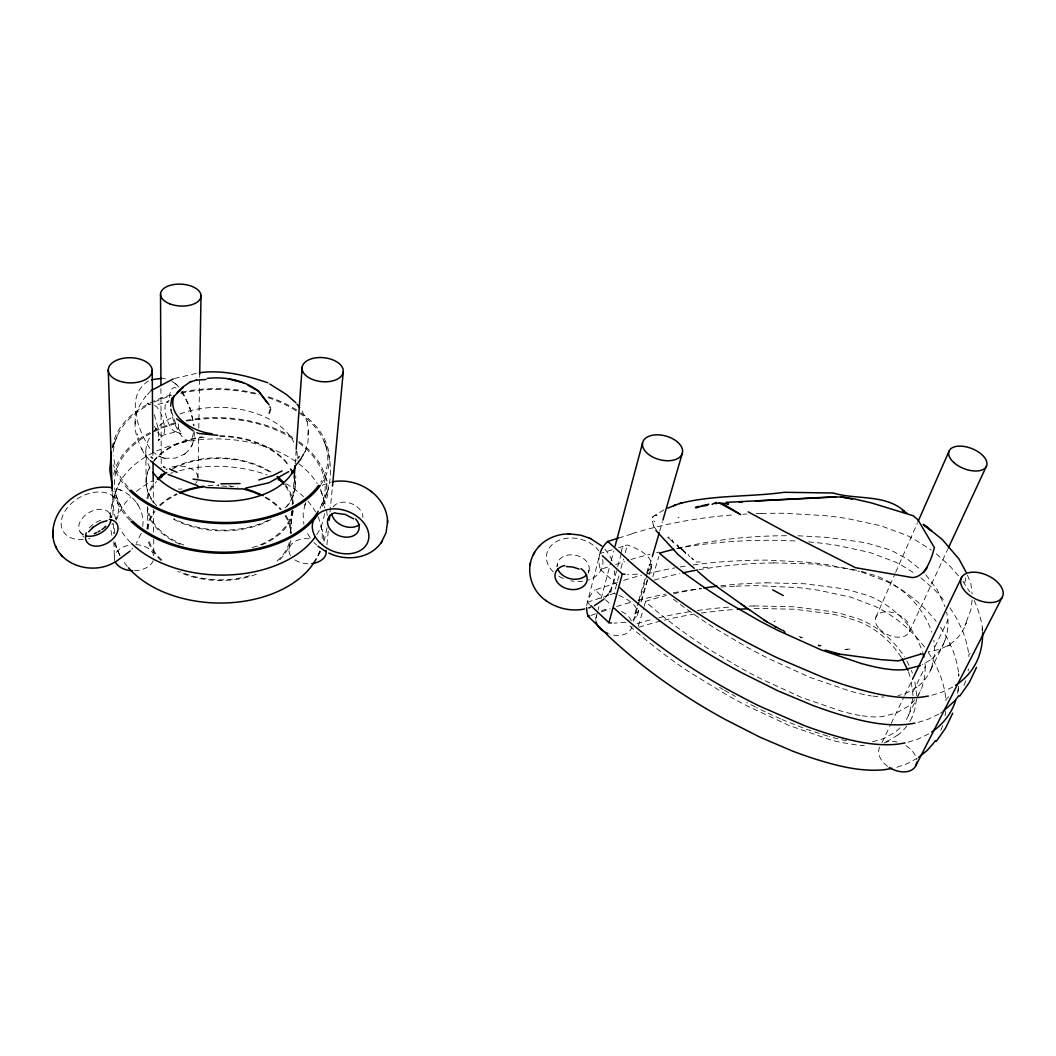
<?xml version="1.0" encoding="UTF-8"?>
<svg xmlns="http://www.w3.org/2000/svg" width="1056" height="1056" viewBox="0 0 1056 1056"><rect width="100%" height="100%" fill="white"/><g stroke="black" fill="none" stroke-linecap="round" stroke-linejoin="round"><path stroke-width="0.75" stroke-dasharray="5 3.75" d="M194.528 431.653L193.882 439.362L192.139 444.906M197.96 478.421L198.673 435.798M198.792 428.168L199.637 378.431M199.65 377.362L199.703 374.088M916.753 695.64L914.575 680.077M109.916 517.546L112.398 499.858L119.077 483.516M308.18 430.36L307.56 438.398M913.018 695.6L910.998 679.708M958.703 675.827L958.742 673.741M289.04 549.305L289.634 541.108M290.228 532.897L291.76 511.579M292.235 505.019L294.228 477.127M295.178 464.006L296.129 450.886M290.704 532.58L292.459 508.398M295.033 487.106L295.852 475.807M974.2 600.521L975.163 602.659A165.7 104.399 21.6 0 1 982.291 627.541L982.027 631.409M972.127 599.966L970.939 609.51L964.986 625.31L966.425 622.525C959.996 640.715 946.4 649.07 928.224 651.869M958.558 686.387L957.726 693.924M326.938 544.724L328.324 530.046M330.013 512.107L332.323 487.648M111.104 516.78L111.025 517.612L110.946 516.041L111.104 517.506A17.437 11.801 -30.4 0 0 88.506 512.873A17.437 11.801 -30.4 0 0 83.041 534.692M142.718 526.416C145.174 509.032 132 492.056 115.157 488.387M916.555 699.296L914.734 709.685L912.094 717.077M912.846 698.148L909.493 712.866A95.198 63.149 23.4 0 1 904.9 721.684M945.622 711.546L945.067 715.651M968.141 670.89L968.418 668.857M327.07 527.776L323.532 543.734M588.469 573.184L589.037 570.24L588.073 572.92A16.157 12.038 11.8 0 0 575.771 555.271A16.157 12.038 11.8 0 0 557.212 566.28L557.436 563.442L556.802 566.372M589.67 604.481L587.4 602.316L599.993 553.582L612.388 549.674M596.006 617.734L597.696 611.371M598.118 609.787L598.963 606.606M601.088 598.66L610.817 562.109M611.239 560.512L613.787 550.981M587.4 602.316L610.078 594.766L617.285 568.168M617.707 566.597L621.113 554.083M621.535 552.526C621.086 547.708 623.462 545.582 627.383 544.988C638.761 549.001 658.852 558.043 649.136 573.434M610.078 594.766L614.13 593.432L619.252 574.675M620.968 568.432L623.528 559.046M625.244 552.803L627.383 544.988M775.355 620.849L774.061 621.799M632.874 619.978L637.296 615.41L634.986 613.351L638.154 602.408M638.603 600.851L646.312 574.292M646.76 572.735L649.018 564.92L651.869 564.076M633.508 621.35L646.84 575.467M647.302 573.883L652.357 556.472M659.71 531.155L662.455 521.664M634.986 613.351L637.758 612.467L639.131 607.794M640.939 601.537L647.315 579.691M637.296 615.41L639.118 609.154M641.401 601.352L648.688 576.352M649.136 574.794L651.42 566.98L649.018 564.92M638.246 626.327L643.698 607.807M644.16 606.276L645.52 601.643A358.75 204.085 20.8 0 0 710.82 650.39L740.124 667.735A389.202 218.13 20.9 0 0 760.36 678.533L801.438 697.422L840.484 710.846A133.003 84.229 22.8 0 0 862.224 715.876M652.885 576.602L658.799 556.525M964.696 582.767L965.501 580.008A39.442 23.285 23 0 0 965.593 577.843L965.62 578.305M327.202 492.241C332.6 475.596 331.162 457.05 323.981 441.157L326.528 447.533M327.281 491.964L320.126 508.345M305.158 504.214L303.059 513.388L303.864 524.278M114.563 441.751L112.306 448.628L117.533 435.23M965.831 680.803L962.795 688.472M942.665 725.604L940.447 731.425M141.187 533.386L136.356 543.365M944.777 641.005C948.143 631.844 949.12 621.614 946.519 612.124M931.59 667.867L934.784 653.228L933.887 640.2M305.276 503.91L305.686 502.841L304.748 505.283M875.886 617.219L895.013 573.791M895.673 572.299L917.453 522.892M185.09 453.644L189.024 449.962L191.941 445.328M191.572 446.147L192.496 444.114M909.401 631.58L947.628 549.49M881.984 742.54L890.512 724.838M891.224 723.373L904.028 696.828M904.741 695.35L912.556 679.127M320.417 551.456L317.764 556.657M913.084 691.72L925.36 666.468L924.383 659.828M934.916 646.826L947.945 620.057M908.516 715.176L916.12 699.706M916.806 698.306L920.951 689.858M930.626 670.164L943.813 643.302M651.42 566.98L649.334 569.831L645.401 572.207M609.761 591.782L613.84 581.632L614.566 570.742M605.497 597.524L609.589 592.06M608.982 593.063L610.368 590.779M300.683 459.136L305.448 450.846L307.89 442.57L308.669 431.719L307.111 421.331L307.454 422.611M652.595 517.546L653.466 516.371M606.5 596.376L607.2 595.492M607.424 595.201L608.137 594.29M132.66 548.249L131.749 549.305M948.631 696.788L945.978 699.349L946.057 702.781M169.171 400.198L166.782 402.217L167.521 401.874L155.153 405.134M968.893 656.621L968.788 654.667L970.187 653.321M150.665 390.958L145.2 397.188L145.913 396.211C139.564 404.065 134.548 413.794 135.155 424.169L135.326 421.001C134.033 430.993 137.821 440.92 142.085 449.75M897.956 734.897L889.904 739.939L882.578 742.949M164.261 458.198L175.204 458.146L184.364 454.172M183.77 454.595L185.671 453.235M916.938 687.06L907.328 692.617L898.088 695.666M930.098 660.092L922.152 664.792M940.381 713.143L941.767 712.259M917.334 758.208L906.787 763.818L896.254 767.448M928.884 733.748L917.954 739.121L907.025 742.5M938.969 714.014L927.947 719.347L916.912 722.7M952.736 687.073L941.582 692.353L930.415 695.64M949.674 645.295L947.417 646.021L950.294 645.044M148.46 381.018C124.634 395.776 138.019 430.426 150.216 448.945M663.907 509.929L652.898 516.542L652.225 520.806L654.522 528.502M322.225 485.298L331.386 482.051M677.965 517.678L679.074 517.202M949.832 645.11L948.644 645.638L949.265 645.401M174.398 378.523L197.802 373.019M591.136 615.344L595.597 613.84M601.511 611.833L610.328 608.837M617.522 582.556L595.056 589.948L604.705 599.003M599.676 554.532A43.177 32.406 9.3 0 0 600.442 569.408L609.55 566.478M615.608 564.538L624.624 561.634M618.578 547.734L623.225 546.269M618.526 538.072L632.267 533.795M654.971 515.711L657.03 515.156L654.892 515.605M872.494 741.787L883.7 738.632L894.92 732.23A95.198 63.149 23.4 0 0 900.161 727.61M625.852 622.393L614.011 623.132M218.605 484.308L218.592 485.852M818.585 646.193L820.75 645.863L816.486 644.556L821.119 645.638M844.958 649.546L850.634 648.978L845.737 649.321M637.507 574.174L627.568 574.464M703.256 567.626L707.718 567.428M736.151 586.133L749.945 585.75A544.091 401.927 36.7 0 1 758.683 585.697L798.098 587.638A318.278 225.377 28.5 0 1 806.533 588.575A296.855 208.824 27.9 0 1 818.558 590.251L850.938 597.194L875.662 606.619A84.269 54.476 23.5 0 1 881.483 609.655C898.709 619.252 913.902 632.518 925.597 648.397M745.048 560.485L759.04 560.155A555.152 403.894 35.7 0 1 767.897 560.142L807.866 562.241A324.1 225.324 27.9 0 1 816.433 563.218A302.214 208.679 27.3 0 1 828.643 564.934L859.478 571.415M761.376 513.44L775.711 513.242A575.942 406.771 34.1 0 1 784.78 513.295L825.792 515.711A334.884 224.796 26.8 0 1 834.583 516.74A312.154 208.019 26.3 0 1 847.123 518.549L880.915 525.809L906.827 535.405A88.15 53.632 22.4 0 1 912.952 538.481L931.352 550.057M753.931 605.92L793.637 606.764L830.386 611.437A177.83 121.136 25.6 0 1 840.708 613.576L857.842 618.644A63.254 41.052 23.5 0 1 864.613 621.456L865.709 621.984A53.183 34.346 23.4 0 1 869.893 624.136C883.872 631.976 895.844 643.394 904.451 656.911M766.062 582.793L804.764 583.757L840.616 588.377A173.197 115.513 25 0 1 850.7 590.476L867.438 595.399A62.713 39.904 23.1 0 1 872.982 597.643C895.739 608.018 914.668 627.792 922.35 651.803M773.322 562.861L812.447 563.957L848.72 568.682A175.481 115.21 24.6 0 1 858.924 570.808M786.496 535.709L783.222 535.735A572.246 405.544 35.3 0 0 675.299 548.909M696.089 561.99L700.234 561.99M797.993 535.775L827.957 537.438L859.742 541.873A178.609 114.721 24.2 0 1 870.118 544.025L887.357 549.041A64.561 39.494 22.5 0 1 893.059 551.311L907.302 559.046L921.32 570.227M801.992 637.613L800.29 637.547L801.94 637.903M794.93 540.923L775.051 540.302A563.878 405.24 35 0 0 766.102 540.289L751.964 540.566A600.851 434.056 36.3 0 0 676.064 548.605M161.436 378.352L165.449 378.866M808.592 541.873L815.47 542.533A328.64 225.166 27.4 0 1 824.116 543.523A306.398 208.468 26.8 0 1 836.471 545.292L869.735 552.433L895.198 561.964A86.698 53.988 22.8 0 1 901.217 565.026L915.908 574.134M877.826 696.683L871.385 695.864M862.211 715.783L869.827 716.694A61.631 40.154 24.2 0 0 879.318 716.852A54.067 35.31 24.4 0 0 882.565 716.562L895.976 713.183L907.302 706.834A96.782 62.898 23 0 0 915.103 699.376M152.275 451.282L157.74 455.677L163.416 457.987M162.703 457.829L164.987 458.37M861.406 571.402L875.873 575.771A63.492 39.745 22.8 0 1 881.483 578.015C904.451 588.403 923.762 608.071 931.775 632.188M799.154 636.61L802.058 637.415M82.764 534.6L83.503 534.811M861.524 571.996L886.657 581.486A85.642 54.212 23.1 0 1 892.597 584.536C909.361 593.736 924.317 606.302 936.144 621.337M827.706 736.124L806.428 729.247L781.717 719.413M614.13 593.432L616.519 594.317M121.321 490.459L118.536 489.377M150.19 404.699L147.484 403.022L150.454 406.771M780.437 718.859L767.765 713.064M618.869 595.267C626.406 598.858 636.055 603.412 637.758 612.467M159.799 456.72L160.525 457.063M158.466 456.1L159.166 456.43M765.257 711.876L756.558 707.599M83.12 534.692L80.098 531.973L83.477 536.963M755.33 706.979L750.42 704.471A383.566 219.938 21.1 0 1 746.764 702.557M724.442 690.241L730.567 693.739A383.566 219.938 21.1 0 0 735.517 696.498M172.022 381.348L175.969 384.146M719.598 687.39L723.215 689.542M653.664 520.912L654.707 521.624M920.898 577.817L934.336 589.525L945.49 601.854M936.316 553.846L949.542 565.712L959.798 577.302M176.246 384.384L179.005 387.143M175.27 383.539L176.92 384.965M667.63 537.28L669.544 539.035L668.527 536.646L669.451 538.903L680.407 548.645L679.285 546.401L680.407 548.645M600.415 569.408L616.81 584.575M149.226 459.743L143.827 453.064L140.699 446.701M316.562 545.015L313.988 542.507M605.51 599.768L611.186 605.088M693.502 559.799L691.574 557.858L693.713 560.142M684.077 551.654L685.859 553.463L684.631 551.258M925.927 574.886L937.253 589.802L945.041 606.791M604.982 549.133L609.708 555.588L612.731 562.201M656.251 529.703L653.453 525.888M962.821 581.275L969.725 591.914M112.108 516.978L109.507 513.308L111.104 517.506M302.095 411.088L307.177 421.608M949.964 607.82L956.67 618.46L961.924 629.244A162.901 104.993 22 0 1 968.695 654.192L968.788 654.667M310.134 537.9L306.214 531.181M940.54 627.304L947.087 637.969L952.208 648.754A160.855 105.376 22.2 0 1 958.716 673.728M136.554 502.643L137.267 503.725M137.425 503.963L138.138 505.032M928.396 652.384L934.758 663.049L939.708 673.847A158.228 105.798 22.6 0 1 945.886 698.874L945.978 699.349M901.322 657.466C891.832 642.589 878.156 630.194 862.026 622.895A61.71 40.088 23.5 0 0 856.574 620.677L840.114 615.806A170.267 115.817 25.5 0 0 830.188 613.747L794.864 609.246L756.716 608.454A540.289 400.039 37.9 0 0 753.601 608.599M182.411 391.591L190.146 407.827L194.198 425.792M688.182 554.479L689.502 556.644M121.744 507.738L113.797 491.33M138.521 438.504L138.006 437.54M119.962 555.654L113.85 542.296M906.814 660.898L909.559 666.283M137.254 433.937L137.808 435.032M967.428 575.137L970.926 583.902L972.101 594.013M321.011 490.974L326.159 507.118M911.354 670.388L912.41 673.147M154.268 414.586L158.347 428.855L158.651 440.603L159.073 438.926L158.558 440.444L162.914 435.23L176.273 431.653L175.441 431.719L182.134 434.003L176.392 425.779L171.811 412.328M908.45 671.735L910.628 678.374M111.883 535.339L110.55 528.277M171.56 411.167L171.125 408.883M326.674 510.484L327.281 516.239M982.384 628.03L982.423 628.492A165.172 103.792 21.5 0 1 982.555 631.422M958.808 674.216L958.835 674.692A160.367 104.768 22.1 0 1 958.861 676.157M112.253 492.598L113.058 517.136M113.269 523.67L113.586 533.478M113.863 541.662L114.391 558.017M925.36 666.468L924.568 677.912L921.928 687.562A96.782 62.898 23 0 1 918.02 695.297M147.55 506.603L147.853 531.34M145.781 451.704L146.164 481.43M152.922 450.648L152.962 455.558M153.212 483.397L153.397 503.065M153.45 509.612L153.661 532.541M153.714 539.101L153.859 555.482M160.934 388.568L161.264 467.755M300.973 412.817A108.742 67.373 2.4 0 1 320.932 484.572M128.476 489.496A108.742 67.373 2.4 0 1 113.52 464.97M112.24 447.929A108.742 67.373 2.4 0 1 170.914 394.852M181.606 392.159A108.742 67.373 2.4 0 1 257.743 393.716M268.462 396.818A108.742 67.373 2.4 0 1 297.436 410.428M325.486 476.441A48.22 35.508 21.3 0 1 322.872 505.428M294.188 477.853A74.501 47.19 2.1 0 1 286.77 506.748M270.93 519.526A74.501 47.19 2.1 0 1 171.085 517.81M153.186 502.207A74.501 47.19 2.1 0 1 149.701 467.742M153.688 461.512A74.501 47.19 2.1 0 1 205.59 437.078M219.78 436.418A74.501 47.19 2.1 0 1 289.265 466.805M296.762 451.176A75.755 46.9 2.4 0 1 296.921 460.363M150.084 468.032A75.755 46.9 2.4 0 1 150.559 436.009M153.437 431.93A75.755 46.9 2.4 0 1 174.016 416.486M179.916 413.992A75.755 46.9 2.4 0 1 293.753 442.16M298.874 441.527A106.933 67.769 2 0 1 321.407 508.53M130.152 520.489A106.933 67.769 2 0 1 113.665 491.502M113.744 474.434A106.933 67.769 2 0 1 149.899 432.617M153.872 430.624A106.933 67.769 2 0 1 175.322 422.809M186.08 420.354A106.933 67.769 2 0 1 294.202 438.346M293.251 510.774A73.564 47.375 1.8 0 1 257.849 546.546M180.061 544.315A73.564 47.375 1.8 0 1 146.731 508.081M146.916 498.577A73.564 47.375 1.8 0 1 153.886 483.278M173.87 467.491A73.564 47.375 1.8 0 1 272.461 472.969M284.83 484.031A73.564 47.375 1.8 0 1 293.423 503.818M290.849 540.487A72.389 47.586 1.4 0 1 277.688 561.726M256.37 574.253A72.389 47.586 1.4 0 1 177.817 571.415M161.04 560.472A72.389 47.586 1.4 0 1 147.497 538.52M146.942 528.964A72.389 47.586 1.4 0 1 154.123 511.196M159.43 505.256A72.389 47.586 1.4 0 1 176.563 493.878M207.992 485.747A72.389 47.586 1.4 0 1 218.381 485.324M228.73 485.879A72.389 47.586 1.4 0 1 237.64 487.159M265.729 497.125A72.389 47.586 1.4 0 1 281.332 509.401M285.925 515.447A72.389 47.586 1.4 0 1 291.548 533.531M317.948 516.582A103.91 68.35 1.3 0 1 321.935 541.174M319.717 550.968A103.91 68.35 1.3 0 1 317.038 557.33M127.288 566.386A103.91 68.35 1.3 0 1 122.668 560.063M119.922 555.271A103.91 68.35 1.3 0 1 114.866 539.444M114.444 533.676A103.91 68.35 1.3 0 1 114.985 526.337M116.411 520.08A103.91 68.35 1.3 0 1 130.772 496.716M136.501 491.476A103.91 68.35 1.3 0 1 152.209 481.061M170.729 473.286A103.91 68.35 1.3 0 1 172.92 472.586M179.546 470.738A103.91 68.35 1.3 0 1 267.128 474.976M285.952 483.674A103.91 68.35 1.3 0 1 303.481 496.637M307.837 501.151A103.91 68.35 1.3 0 1 315.586 511.922M320.1 551.826A46.768 33.554 20.1 0 1 318.503 554.123M320.958 526.772A46.768 33.554 20.1 0 1 323.149 544.117M324.443 513.757A105.613 68.046 1.7 0 1 316.523 535.022M130.746 542.678A105.613 68.046 1.7 0 1 119.922 528.554M115.817 519.235A105.613 68.046 1.7 0 1 188.615 441.302A105.613 68.046 1.7 0 1 317.249 483.608M320.324 489.39A105.613 68.046 1.7 0 1 324.707 507.989M298.822 442.781A105.428 66.818 2 0 1 319.11 509.744M131.591 520.04A105.428 66.818 2 0 1 114.682 487.938M114.431 484.585A105.428 66.818 2 0 1 150.784 433.33M154.664 431.389A105.428 66.818 2 0 1 175.943 423.601M186.727 421.146A105.428 66.818 2 0 1 294.307 439.639M268.013 397.624A107.21 66.409 2.4 0 1 320.76 482.222M128.053 487.067A107.21 66.409 2.4 0 1 113.546 455.796M113.507 451.361A107.21 66.409 2.4 0 1 150.48 403.933M154.427 402.019A107.21 66.409 2.4 0 1 171.508 395.657M180.708 393.281A107.21 66.409 2.4 0 1 258.892 394.904M289.278 542.599A71.359 46.913 1.4 0 1 274.679 563.125M249.638 575.718A71.359 46.913 1.4 0 1 180.457 571.745M161.898 560.05A71.359 46.913 1.4 0 1 148.54 538.415M147.985 528.99A71.359 46.913 1.4 0 1 155.047 511.474M160.274 505.613A71.359 46.913 1.4 0 1 177.17 494.393M221.826 486.024A71.359 46.913 1.4 0 1 231.95 486.882M265.109 497.587A71.359 46.913 1.4 0 1 280.487 509.692M285.014 515.658A71.359 46.913 1.4 0 1 290.532 533.504M292.222 510.668A72.521 46.702 1.8 0 1 252.08 547.655M183.823 545.015A72.521 46.702 1.8 0 1 147.787 508.015M147.959 498.643A72.521 46.702 1.8 0 1 156.433 481.576M171.824 469.405A72.521 46.702 1.8 0 1 271.748 473.392M285.476 486.275A72.521 46.702 1.8 0 1 292.393 503.804M333.142 506.986A16.236 11.893 22 0 1 350.803 503.369A16.236 11.893 22 0 1 362.987 517.493M193.354 432.63A27.482 9.504 73.5 0 1 183.031 437.606A27.482 9.504 73.5 0 1 170.544 409.24M169.528 397.505A27.482 9.504 73.5 0 1 177.065 388.318M180.959 391.71A27.482 9.504 73.5 0 1 193.354 425.423M178.596 423.865A15.523 5.359 73.1 0 1 173.329 430.584A15.523 5.359 73.1 0 1 165.343 412.487A15.523 5.359 73.1 0 1 168.986 402.125M154.44 405.557A15.602 5.174 73.4 0 1 162.994 419.404A15.602 5.174 73.4 0 1 163.007 435.151A15.602 5.174 73.4 0 1 154.466 426.241M83.305 539.576A30.888 21.08 -29.6 0 1 62.489 516.278A30.888 21.08 -29.6 0 1 100.571 492.004A30.888 21.08 -29.6 0 1 115.883 518.813M112.86 523.472A30.888 21.08 -29.6 0 1 111.962 524.594M89.945 538.428A30.888 21.08 -29.6 0 1 88.612 538.758M89.311 527.908A17.543 11.801 -30 0 1 102.907 519.697M308.009 563.772A18.652 12.54 4.2 0 1 294.307 559.482M290.492 555.509A18.652 12.54 4.2 0 1 309.17 538.758M196.997 481.483A18.348 11.51 0.9 0 1 195.571 483.45M182.054 489.02A18.348 11.51 0.9 0 1 178.477 489.06M166.03 469.735A18.348 11.51 0.9 0 1 167.35 468.93M172.049 467.029A18.348 11.51 0.9 0 1 197.974 477.325M153.212 560.71A19.747 13.042 -1.8 0 1 134.363 570.728M114.774 560.591A19.747 13.042 -1.8 0 1 130.178 544.975M135.907 544.658A19.747 13.042 -1.8 0 1 153.74 555.839M294.716 479.437A74.527 47.177 2.1 0 1 285.041 508.042M268.145 520.304A74.527 47.177 2.1 0 1 174.016 518.707M156.644 505.679A74.527 47.177 2.1 0 1 149.688 467.003M153.688 460.772A74.527 47.177 2.1 0 1 202.145 436.788M219.806 435.692A74.527 47.177 2.1 0 1 289.318 466.092M632.003 626.406A18.533 12.738 16 0 1 609.708 634.207M595.848 620.4A18.533 12.738 16 0 1 596.904 615.292M601.616 610.87A18.533 12.738 16 0 1 609.048 608.969M621.628 611.516A18.533 12.738 16 0 1 631.396 621.034M629.93 626.063A366.564 212.375 21.1 0 0 689.317 672.012L726.449 694.729A397.808 226.974 21.1 0 0 747.146 705.923L789.215 725.512L829.237 739.411A162.32 103.699 22.7 0 0 840.576 742.342L859.373 745.391A66.04 43.877 24.6 0 0 864.336 745.615M636.926 623.581A572.167 424.948 39 0 1 651.499 619.568M658.852 617.76A572.167 424.948 39 0 1 691.231 611.424M697.435 610.5A572.167 424.948 39 0 1 730.013 607.068M749.047 606.118A572.167 424.948 39 0 1 753.971 605.986M912.041 717.05A98.538 65.38 23.4 0 1 909.704 721.657M906.827 726.013A98.538 65.38 23.4 0 1 898.036 734.95M602.686 559.469A28.565 21.384 12.5 0 1 588.113 580.061M582.846 581.236A28.565 21.384 12.5 0 1 570.9 580.826M563.336 578.49A28.565 21.384 12.5 0 1 557.489 575.296M553.331 571.916A28.565 21.384 12.5 0 1 558.043 540.738A28.565 21.384 12.5 0 1 598.871 550.876M887.542 766.286A20.275 13.609 27.5 0 1 879.846 746.962M883.991 743.054A20.275 13.609 27.5 0 1 896.98 741.959M905.916 745.655A20.275 13.609 27.5 0 1 916.555 759.449M586.714 605.827A41.923 30.584 9.8 0 1 595.069 589.961M958.333 688.433A160.367 104.768 22.1 0 1 957.304 694.505M638.972 627.185A540.289 400.039 37.9 0 1 694.162 614.156M701.276 613.061A540.289 400.039 37.9 0 1 733.748 609.576M846.542 740.744A130.891 84.638 23.1 0 1 829.079 736.441M645.308 601.379A551.39 402.244 36.9 0 1 666.428 595.505M673.583 593.789A551.39 402.244 36.9 0 1 701.171 588.443M720.76 585.776A551.39 402.244 36.9 0 1 766.088 582.872M616.612 606.553A579.401 429.845 38.1 0 1 631.62 602.065M637.943 600.362A579.401 429.845 38.1 0 1 665.834 594.079M673.451 592.693A579.401 429.845 38.1 0 1 701.606 588.733M720.905 587.004A579.401 429.845 38.1 0 1 736.177 586.186M623.885 580.298A591.386 432.326 37.1 0 1 641.665 575.216M646.8 573.91A591.386 432.326 37.1 0 1 675.061 567.851M680.209 566.953A591.386 432.326 37.1 0 1 687.958 565.726M693.158 564.96A591.386 432.326 37.1 0 1 745.074 560.525M654.126 580.14A560.142 403.762 36.2 0 1 679.866 573.514M698.874 569.738A560.142 403.762 36.2 0 1 773.362 562.94M673.358 599.188A362.815 202.739 20.6 0 0 717.829 630.089L747.569 647.5A393.584 216.638 20.7 0 0 768.108 658.337L809.78 677.318L849.367 690.862A134.666 83.86 22.5 0 0 871.398 695.957M883.991 697.039A62.423 40.022 23.8 0 1 881.575 696.947M931.498 667.828A98.01 62.66 22.7 0 1 917.03 687.126M944.684 640.966A99.686 62.304 22.3 0 1 930.191 660.158M630.815 559.508A600.851 434.056 36.3 0 1 650.1 554.242M656.594 552.671A600.851 434.056 36.3 0 1 659.208 552.077M632.122 533.636A613.945 436.115 35.4 0 1 734.804 514.787M742.843 514.259A613.945 436.115 35.4 0 1 746.869 514.034M756.307 513.638A613.945 436.115 35.4 0 1 761.389 513.493M305.342 451.07L300.934 458.568L305.342 451.07M673.094 542.15L672.131 539.906L673.081 542.137M684.103 551.971L682.849 549.635L684.103 551.971M682.255 550.308L681.067 548.024L682.255 550.308M678.546 546.995L677.503 544.79L678.533 546.955M879.437 628.967A18.229 11.352 23.7 0 0 908.912 632.557A18.229 11.352 23.7 0 0 889.456 611.939A18.229 11.352 23.7 0 0 879.437 628.967"/><path stroke-width="1.5" d="M199.703 374.088L201.023 295.442M114.748 562.148C91.674 576.378 54.199 564.34 52.853 534.692C51.995 505.085 84.533 483.041 112.279 487.753M52.8 533.161L52.84 531.92M52.84 531.604L52.866 530.389M387.552 521.902L386.06 532.686L381.52 542.124M294.228 477.127L295.06 465.656M296.234 449.249L302.135 367.237M329.248 520.265L329.71 515.368M332.482 486.011L343.253 371.857A20.684 12.012 5.9 0 0 313.553 358.235A20.684 12.012 5.9 0 0 311.23 378.919A20.684 12.012 5.9 0 0 343.253 371.857M533.848 553.687C524.845 569.54 531.247 590.806 546.11 600.679M111.474 451.955L109.771 469.96L112.398 486.684M530.072 565.079L530.27 563.97M530.336 563.614L530.548 562.505M615.054 546.203L642.576 442.9M611.464 622.961L608.903 622.71L622.314 574.015L602.356 555.746M652.357 556.472L659.248 532.739M662.917 520.08L682.216 453.631A20.552 12.21 15.2 0 0 656.132 434.848A20.552 12.21 15.2 0 0 649.216 454.872A20.552 12.21 15.2 0 0 682.216 453.631M955.693 700.418C951.654 713.315 942.916 724.548 931.669 731.98M269.135 413.252L270.574 409.055M976.523 667.379L969.263 682.572L959.719 696.115M952.736 713.156L945.516 728.218L936.236 741.418M174.134 395.762C166.28 416.896 194.383 432.234 212.137 433.699M918.113 521.4L949.12 451.031M948.328 547.998L986.568 465.907M912.556 679.127L961.62 577.368M748.163 511.856L785.849 532.25L855.439 567.679L912.239 577.553C925.65 577.355 931.735 557.872 934.362 547.602L917.822 519.631L913.189 515.75L871.464 502.933L854.726 499.052L842.054 496.94L826.927 497.178L726.488 502.352L726.132 503.052L728.455 503.95L719.136 502.854L740.744 514.589M915.631 766.036L1002.276 597.155A22.625 13.187 24.3 0 0 977.064 572.405A22.625 13.187 24.3 0 0 966.306 592.588A22.625 13.187 24.3 0 0 1002.276 597.155M534.019 553.37C540.619 540.989 554.73 533.993 568.471 533.927M533.306 554.704L534.574 552.367M927.379 567.349L923.644 572.708M328.838 553.04C345.998 561.502 369.996 559.007 381.348 542.362M380.675 543.325L382.193 541.147M934.177 742.381L935.392 740.626M957.409 697.462L958.637 695.732M300.683 459.136L295.271 466.039M933.53 743.252L927.102 750.499L918.694 757.31M299.204 456.496L297.884 458.132M956.762 698.333L955.416 700.049M88.678 531.788L93.139 527.221L92.308 527.934M954.703 700.894L943.114 711.348M539.009 546.44L539.748 545.635M105.112 526.944L105.851 526.218M130.152 551.021L116.371 561.317M177.038 392.687L182.965 386.958L190.806 381.52M183.242 387.222L171.758 398.574L170.61 406.177M603.57 599.452L594.356 605.695M103.778 528.119L104.636 527.38M92.875 527.446L100.373 522.746L106.999 520.674M101.944 529.518L102.868 528.832M151.246 390.509L173.171 378.985M288.671 471.636L268.897 482.803L245.81 488.044M955.548 685.331C967.454 677.741 976.589 665.821 980.245 652.12A165.172 103.792 21.5 0 0 982.595 632.887M282.124 470.95L272.963 475.53L258.799 479.965M98.129 531.868L100.003 530.798M695.944 507.923L702.002 506.009M705.646 505.758L708.708 504.28L705.21 505.23M712.14 504.319L716.206 502.405M667.696 508.174L675.616 505.019L673.702 505.666M94.235 533.61L96.545 532.673M920.383 665.584L904.834 669.596A55.717 35.006 23.6 0 1 901.494 669.847A63.505 39.798 23.4 0 1 891.752 669.623L883.912 668.659A136.91 83.318 22.1 0 1 861.498 663.511M674.942 505.243L679.47 503.567M190.199 381.968L196.218 380.134M589.644 615.859L588.152 616.361L607.16 634.537M588.707 607.939L590.396 607.372M151.444 379.79L161.436 378.352M600.23 552.684A43.177 32.406 9.3 0 1 607.754 541.438L618.526 538.072M920.198 654.311L921.215 654.007L898.234 660.884L880.664 659.63L833.976 653.347M681.872 502.88L679.562 503.54C713.579 494.736 749.654 497.125 784.304 492.294L833.184 493.007C855.994 499.95 884.862 493.918 903.989 510.88M695.416 507.316L698.887 506.326M892.373 768.372L886.327 769.428A87.899 58.595 24.8 0 1 879.886 770.075C857.894 771.276 836.286 765.574 815.47 759.106A257.558 159.918 21.9 0 1 809.648 757.205L801.926 754.552A261.835 162.241 21.8 0 1 792.488 751.054L759.634 737.022L725.116 719.4A392.212 227.977 21.2 0 1 606.962 634.63M905.045 742.936L898.907 743.978A89.364 58.397 24.4 0 1 892.373 744.586C869.999 745.708 848.034 739.913 826.848 733.379A261.584 158.928 21.6 0 1 820.921 731.452L813.054 728.759A265.927 161.225 21.5 0 1 803.431 725.234L759.264 705.976A382.404 219.001 21 0 1 749.694 701.197L734.765 693.343A398.059 226.208 20.9 0 1 614.249 608.256M584.641 608.969C571.204 611.754 556.644 608.494 545.635 600.336M914.905 723.122L908.701 724.139A90.526 58.199 24.1 0 1 902.101 724.733C879.437 725.776 857.195 719.928 835.718 713.328A264.713 158.096 21.3 0 1 829.699 711.388L821.726 708.668A269.095 160.38 21.3 0 1 811.972 705.118L777.995 690.875L742.289 673.042A402.587 224.73 20.7 0 1 619.912 587.73M240.755 489.007L205.748 487.463M928.382 696.062L922.086 697.052A92.096 57.908 23.6 0 1 915.38 697.62C892.32 698.557 869.695 692.617 847.823 685.938A268.99 156.856 21 0 1 841.698 683.984L833.567 681.239A273.425 159.1 21 0 1 823.614 677.648L777.902 658.112A392.74 215.556 20.5 0 1 768.002 653.268L752.545 645.335A408.764 222.578 20.4 0 1 627.647 559.746M333.194 481.694C346.632 479.358 360.875 483.358 371.554 491.74M199.412 372.755C222.486 369.547 246.074 375.408 267.868 382.8M715.427 503.633L718.832 503.078M196.337 380.107L206.065 379.5M701.989 505.758L705.355 505.415L702.161 505.652M240.042 483.569L220.902 483.78M739.16 502.168L742.421 501.943M755.449 501.046L835.732 497.006M207.385 378.378C225.205 376.411 244.609 380.186 258.905 391.433L267.287 402.89M566.24 566.544L572.801 567.019L579.084 569.078M335.887 513.229L345.035 514.364L353.694 518.852M569.936 533.914L580.787 535.207L589.486 538.124M568.128 533.927L570.227 533.914M842.054 496.94L840.985 496.94L852.192 499.039M228.228 378.893L243.54 382.866M214.262 482.288L193.024 479.081M217.774 435.336L199.188 433.514M622.314 574.015L624.941 574.292M825.264 650.1L839.045 653.875M861.498 663.59L821.159 649.902L778.668 630.775A399.538 214.474 20.4 0 1 757.72 619.885L727.386 602.382A368.346 200.772 20.4 0 1 659.696 553.436M177.025 472.283L172.273 470.29M235.528 380.332L238.973 381.427M197.934 485.813L168.023 474.434M196.865 432.722L198.251 433.316M269.808 384.001L286.493 394.535L295.838 402.692M590.819 538.732L601.854 546.044M589.222 537.992L591.136 538.877M903.962 511.13L902.392 510.352L906.919 513.097M781.796 630.102L766.722 621.72L749.364 609.721M772.609 589.868L783.301 595.544M248.081 385.334L258.456 391.09L269.174 404.778M169.607 468.851L171.666 469.999M739.675 514.008L724.06 504.451M325.697 551.456L317.962 546.216M774.748 626.591L776.015 627.33M163.456 466.739L165.079 467.702M728.455 503.95L726.488 502.352M193.288 430.927L176.616 418.836M763.646 619.7L766.722 621.72M697.778 571.415L708.959 581.051L745.312 606.949M741.246 604.151L749.958 610.144M370.339 490.829C380.582 498.168 387.816 510.272 387.578 523.076M927.67 527.815L942.295 539.51L959.006 559.046L966.134 572.233M926.759 527.089L930.692 530.138M931.656 530.878L924.937 525.664L926.495 526.878M164.789 472.336L150.335 460.706M925.848 526.376L927.538 527.683L925.241 525.875M924.026 524.951L925.452 526.073L923.974 524.885M923.129 524.251L924.422 525.281M927.788 527.868L928.58 528.502M151.18 457.024L152.552 458.132M694.228 568.366L677.86 554.294L655.921 530.442M607.728 541.424L627.845 559.654M608.903 622.71L590.806 605.563M783.064 630.287L785.083 632.293M60.575 554.321L62.542 556.525M297.066 404.158L299.68 407.629M902.101 658.746L907.936 670.415M55.44 545.794L56.641 548.341M269.94 406.811L270.178 407.603M922.759 653.136L923.815 657.162M52.853 534.692L52.985 535.973M53.011 536.197L53.143 537.491M108.253 369.97L112.2 490.974M387.512 520.41L387.539 521.558M152.209 370.379L152.922 450.648M153.028 462.106L153.199 481.76M160.525 294.532L160.921 385.268M161.291 474.355L161.304 477.655A18.348 11.51 0.9 0 1 161.568 475.49M320.232 485.562A108.742 67.373 2.4 0 1 229.601 523.499A108.742 67.373 2.4 0 1 129.466 490.486M290.572 468.93A74.501 47.19 2.1 0 1 292.697 473.326M295.152 467.056A75.755 46.9 2.4 0 1 229.231 501.178A75.755 46.9 2.4 0 1 152.922 472.402M316.985 515.645A106.933 67.769 2 0 1 228.584 553.172A106.933 67.769 2 0 1 131.155 521.479M211.253 552.13A73.564 47.375 1.8 0 1 207.544 551.707M157.318 479.305A73.564 47.375 1.8 0 1 163.627 473.774M277.147 476.441A73.564 47.375 1.8 0 1 283.127 482.077M179.428 492.611A72.389 47.586 1.4 0 1 203.452 486.248M245.098 488.836A72.389 47.586 1.4 0 1 263.023 495.66M316.219 558.901A103.91 68.35 1.3 0 1 227.898 602.87A103.91 68.35 1.3 0 1 128.502 567.811M158.11 478.17A103.91 68.35 1.3 0 1 162.36 476.335M278.203 479.596A103.91 68.35 1.3 0 1 283.43 482.262M315.229 536.91A105.613 68.046 1.7 0 1 227.924 574.992A105.613 68.046 1.7 0 1 131.63 543.536M318.212 511.276A105.428 66.818 2 0 1 231.937 551.971A105.428 66.818 2 0 1 132.594 521.017M318.754 485.206A107.21 66.409 2.4 0 1 229.495 522.443A107.21 66.409 2.4 0 1 130.944 490.037M179.982 493.139A71.359 46.913 1.4 0 1 204.798 486.724M241.626 488.638A71.359 46.913 1.4 0 1 259.657 494.776M158.215 479.635A72.521 46.702 1.8 0 1 166.769 472.507M278.48 478.619A72.521 46.702 1.8 0 1 283.945 484.295M355.727 518.984A16.368 11.933 21.2 0 1 352.73 536.078A16.368 11.933 21.2 0 1 330.198 529.28A16.368 11.933 21.2 0 1 334.976 512.714M359.621 524.476A16.236 11.893 22 0 1 343.2 525.928A16.236 11.893 22 0 1 331.742 513.81M109.322 519.354A17.543 11.801 -30 0 1 116.569 533.927A17.543 11.801 -30 0 1 95.713 546.15A17.543 11.801 -30 0 1 86.328 532.831M110.933 520.225A17.437 11.801 -30.4 0 1 85.879 535.828M326.066 550.308A18.652 12.54 4.2 0 1 311.771 563.614M132.462 570.715A19.747 13.042 -1.8 0 1 115.276 561.871M291.76 470.382A74.527 47.177 2.1 0 1 292.75 472.6M607.913 633.574A18.533 12.738 16 0 1 596.072 621.76M580.972 568.656A16.289 12.065 12.6 0 1 581.975 587.374A16.289 12.065 12.6 0 1 557.555 582.608A16.289 12.065 12.6 0 1 564.709 565.488M586.687 574.807A16.157 12.038 11.8 0 1 570.662 578.807A16.157 12.038 11.8 0 1 557.687 568.63M916.7 762.128A20.275 13.609 27.5 0 1 889.271 767.461M588.179 616.361A41.923 30.584 9.8 0 1 586.621 607.609M737.392 609.325A540.289 400.039 37.9 0 1 748.348 608.771M703.837 588.034A551.39 402.244 36.9 0 1 717.116 586.199M659.485 553.186A572.246 405.544 35.3 0 1 673.847 549.278M682.77 572.88A560.142 403.762 36.2 0 1 697.396 570.002M319.796 542.612A29.264 21.212 21.7 0 0 367.594 542.586A29.264 21.212 21.7 0 0 334.356 508.873A29.264 21.212 21.7 0 0 319.796 542.612M169.699 303.824A20.275 10.943 3.1 0 0 201.01 296.485A20.275 10.943 3.1 0 0 171.64 284.962A20.275 10.943 3.1 0 0 169.699 303.824M117.77 380.503A21.978 12.58 1.1 0 0 152.143 371.58A21.978 12.58 1.1 0 0 120.767 358.829A21.978 12.58 1.1 0 0 117.77 380.503M953.753 462.488A20.143 10.771 21.5 0 0 986.106 466.831A20.143 10.771 21.5 0 0 963.56 446.371A20.143 10.771 21.5 0 0 953.753 462.488"/></g></svg>
